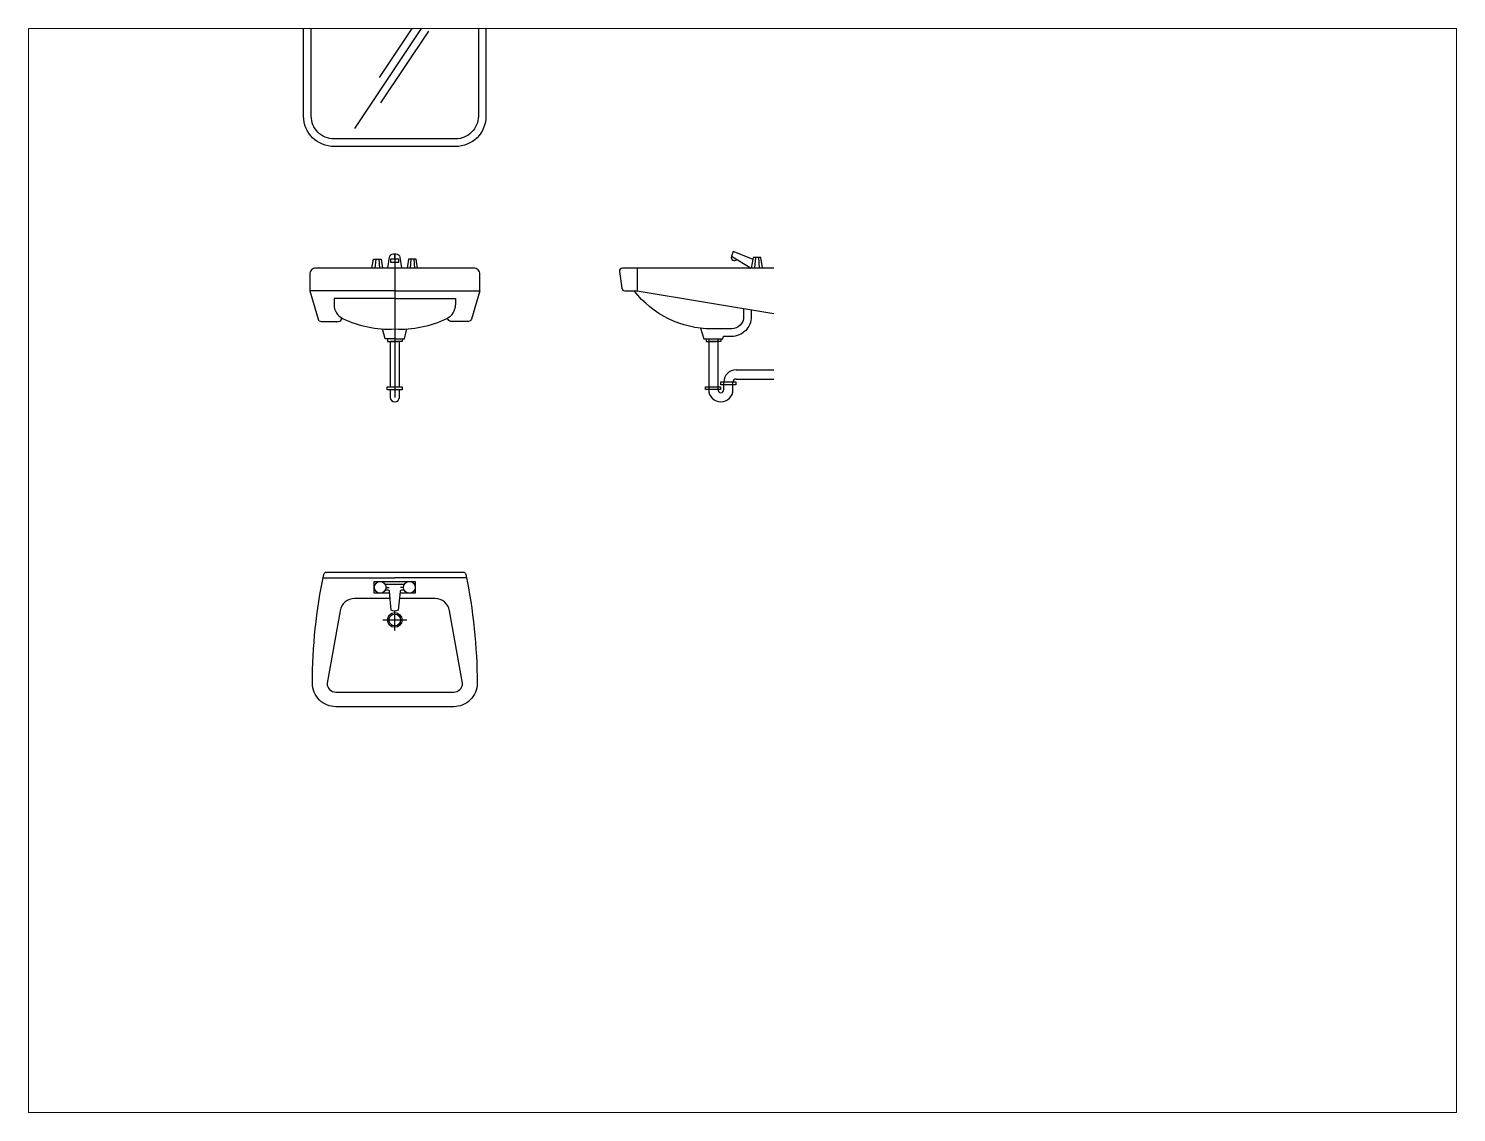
# Paper-space layout 'dwg' of a CAD drawing. Header units: millimetres. Extents: x 26 to 231, y 20 to 176.
# The model-space entities are those that its viewports show. They can reach past a viewport. Long polylines and large blocks are cut down to what shows.
import ezdxf

# ---------------------------------------------------------------- set-up
doc = ezdxf.new("R2010")
doc.units = ezdxf.units.MM

# ---------------------------------------------------------------- blocks, each defined once
blk = doc.blocks.new('mb-lavabo1')
at = {"linetype": 'Continuous'}
for p, q in [((-236.4, -19.3), (0, -19.3)), ((31.5, -40.4), (-31.5, -40.4)), ((236.4, -19.3), (0, -19.3))]:
    blk.add_line(p, q, dxfattribs=at)
at = {"color": 44, "linetype": 'Continuous'}
for p, q in [((-28.9, -50.1), (-18.8, -50.1)), ((28.9, -50.1), (18.8, -50.1)), ((0, -192.6), (0, -128.1))]:
    blk.add_line(p, q, dxfattribs=at)
at = {"linetype": 'Continuous'}
blk.add_lwpolyline([(234, -7.7, -0.0504), (271, -365.7, -0.414891), (194, -442.9), (0, -442.9), (-194, -442.9, -0.414891), (-271, -365.7, -0.0504), (-234, -7.7, -0.355722), (-224.6, 0), (224.6, 0, -0.355722)], format="xyb", close=True, dxfattribs=at)
blk.add_lwpolyline([(-16.9, -69.3), (-67.4, -69.3), (-67.4, -50.1), (-67.4, -30.8), (0, -30.8), (67.4, -30.8), (67.4, -50.1), (67.4, -69.3), (16.9, -69.3)], dxfattribs=at)
for points in [[(-15.2, -86.8), (-132.6, -86.8, 0.366998), (-180.1, -127.1), (-222.9, -365.8, 0.414891), (-194, -394.7), (0, -394.7), (194, -394.7, 0.414891), (222.9, -365.8), (180.1, -127.1, 0.366998), (132.6, -86.8), (15.2, -86.8)], [(31.5, -59.7), (22.2, -59.7, 0.385832), (17.4, -64), (11.5, -125, -0.270314), (-11.5, -125), (-17.4, -64, 0.385832), (-22.2, -59.7), (-31.5, -59.7)]]:
    blk.add_lwpolyline(points, format="xyb", dxfattribs=at)
at = {"color": 44, "linetype": 'Continuous'}
blk.add_lwpolyline([(-39.4, -157.4), (0, -157.4), (39.4, -157.4)], dxfattribs=at)
for centre in [(-48.1, -50.1), (48.1, -50.1), (0, -157.4)]:
    blk.add_circle(centre, 19.3, dxfattribs=at)
at = {"linetype": 'Continuous'}
blk.add_circle((0, -157.4), 24.1, dxfattribs=at)
blk = doc.blocks.new('mc-lavabo1')
at = {"linetype": 'Continuous'}
for p, q in [((-450, 150), (-450, 75)), ((-215, -82.7), (-215, -250)), ((-185, -82.7), (-185, -250)), ((-125, -185), (0, -185)), ((-165, -250), (-165, -225)), ((-135, -250), (-135, -225)), ((-125, -215), (0, -215))]:
    blk.add_line(p, q, dxfattribs=at)
at = {"color": 44, "linetype": 'Continuous'}
for p, q in [((-61.3, 185.2), (-64.2, 150.4)), ((-51.3, 185.2), (-48.4, 150.8))]:
    blk.add_line(p, q, dxfattribs=at)
for points in [[(-71.1, 179.7), (-134, 204.8), (-139.8, 188.8), (-75.5, 149.8)], [(-38.1, 151), (-43.8, 185.2), (-68.8, 185.2), (-74.6, 150.2)], [(-223.4, -82.8), (-223.4, -91.7), (-188.8, -91.7)], [(-175.3, -82.8), (-175.3, -91.7), (-209.9, -91.7)]]:
    blk.add_lwpolyline(points, dxfattribs=at)
at = {"linetype": 'Continuous'}
for points in [[(0, 150), (-498.6, 150, 0.453592), (-508.5, 138.7), (-501.2, 83.7, 0.375902), (-491.2, 75), (-450, 75), (0, 0)], [(-100, 16.7), (-100, -10, -0.414214), (-140, -50), (-205.2, -50, -0.231669), (-460, 75, 1.552799)], [(-75, 12.5), (-75, -10, -0.414214), (-140, -75), (-166.1, -75, -0.02028)]]:
    blk.add_lwpolyline(points, format="xyb", dxfattribs=at)
blk.add_lwpolyline([(-242.3, -47.5), (-230.4, -82.7), (-167.9, -82.7), (-166, -74.4)], dxfattribs=at)
at = {"color": 44, "linetype": 'Continuous'}
for points in [[(-174.5, -234.4), (-174.5, -224.8), (-125.2, -224.8), (-125.2, -234.4)], [(-225, -250), (-225, -240.4), (-175.6, -240.4), (-175.6, -250)]]:
    blk.add_lwpolyline(points, close=True, dxfattribs=at)
blk.add_arc((-130.5, 184.8), 10.1, 156.5196, 319.2681, dxfattribs=at)
at = {"linetype": 'Continuous'}
for centre, radius, start, end in [((-125, -225), 40, 90, 180), ((-125, -225), 10, 90, 180), ((-175, -250), 40, 180, 0), ((-175, -250), 10, 180, 0)]:
    blk.add_arc(centre, radius, start, end, dxfattribs=at)
blk = doc.blocks.new('md-lavabo1')
at = {"color": 44, "linetype": 'Continuous'}
for p, q in [((200.7, 1399.8), (-132.7, 899.8)), ((92.9, 1283.3), (-51.2, 1067.2)), ((110.9, 1220), (-46.6, 983.9)), ((-62.8, 470.1), (-65.3, 440.1)), ((-52.8, 470.1), (-50.3, 440.1)), ((0, 487.1), (0, 15)), ((0, 469.8), (0, 487.1)), ((52.8, 470.1), (50.3, 440.1)), ((62.8, 470.1), (65.3, 440.1))]:
    blk.add_line(p, q, dxfattribs=at)
at = {"linetype": 'Continuous'}
for p, q in [((0, 340), (-200, 340)), ((-200, 340), (-200, 319.7)), ((0, 340), (200, 340)), ((200, 340), (200, 319.7)), ((0, 40), (0, 15))]:
    blk.add_line(p, q, dxfattribs=at)
for points in [[(-300, 940), (-300, 1340, -0.414214), (-200, 1440), (200, 1440, -0.414214), (300, 1340), (300, 940, -0.414214), (200, 840), (-200, 840, -0.414214)], [(-275, 940), (-275, 1340, -0.414214), (-200, 1415), (200, 1415, -0.414214), (275, 1340), (275, 940, -0.414214), (200, 865), (-200, 865, -0.414214)]]:
    blk.add_lwpolyline(points, format="xyb", close=True, dxfattribs=at)
at = {"color": 44, "linetype": 'Continuous'}
for points in [[(-75.3, 440.1), (-70.3, 470.1), (-45.3, 470.1), (-40.3, 440.1)], [(75.3, 440.1), (70.3, 470.1), (45.3, 470.1), (40.3, 440.1)]]:
    blk.add_lwpolyline(points, dxfattribs=at)
blk.add_lwpolyline([(-23.1, 440.7), (-17.1, 476.6, -0.371222), (-4.4, 487.1, 0.008086), (-0.2, 487.1, 0.008086), (4, 487.1, -0.371222), (16.6, 476.6), (22.6, 440.7)], format="xyb", dxfattribs=at)
at = {"linetype": 'Continuous'}
for points in [[(280, 365), (280, 420, 0.414214), (260, 440), (0, 440), (-260, 440, 0.414214), (-280, 420), (-280, 365)], [(0, 365), (-280, 365), (-252.1, 272.1, 0.331206), (-242.6, 265), (-185, 265, 0.414214), (-175, 275), (-175, 276.4)], [(0, 365), (280, 365), (252.1, 272.1, -0.331206), (242.6, 265), (185, 265, -0.414214), (175, 275), (175, 276.4)], [(0, 198.3), (-15, 198.3), (-15, 49.6, 1)], [(-15, 40), (-15, 15, 1), (15, 15), (15, 40)]]:
    blk.add_lwpolyline(points, format="xyb", dxfattribs=at)
at = {"color": 44, "linetype": 'Continuous'}
for points in [[(-14, 469.8), (-14, 459.2), (12.9, 459.2), (12.9, 469.8)], [(-25, 40), (-25, 49.6), (24.4, 49.6), (24.4, 40)]]:
    blk.add_lwpolyline(points, close=True, dxfattribs=at)
at = {"linetype": 'Continuous'}
for points in [[(0, 207.2), (-32.2, 207.2), (-39.9, 240.5)], [(-0.2, 207.2), (31.9, 207.2), (39.7, 240.5)], [(-24.2, 207.2), (-24.2, 198.3), (10.4, 198.3)], [(23.9, 207.2), (23.9, 198.3), (-10.7, 198.3)], [(24.2, 207.2), (24.2, 198.3), (-10.4, 198.3)], [(15, 49.6), (15, 198.6)]]:
    blk.add_lwpolyline(points, dxfattribs=at)
for centre, radius, start, end in [((-150, 319.7), 50, 180, 244.1021), ((150, 319.7), 50, 295.8979, 0), ((-18.8, 590), 350.5, 244.1021, 273.0665), ((18.8, 590), 350.5, 266.9335, 295.8979)]:
    blk.add_arc(centre, radius, start, end, dxfattribs=at)

msp = doc.modelspace()

# ---------------------------------------------------------------- block references
for name, p in [('md-lavabo1', (4115.6, 14329.5)), ('mc-lavabo1', (5363.7, 14619.8)), ('mb-lavabo1', (4115.6, 13769.5))]:
    msp.add_blockref(name, p)

psp = doc.layouts.new('dwg')

# ---------------------------------------------------------------- viewports
at = {"layer": '0'}
psp.add_viewport(center=(128.5, 97.5), size=(205.6, 156), view_center_point=(5260.03, 13774.81), view_height=3565.8236, dxfattribs=at)

doc.saveas('drawing.dxf')
